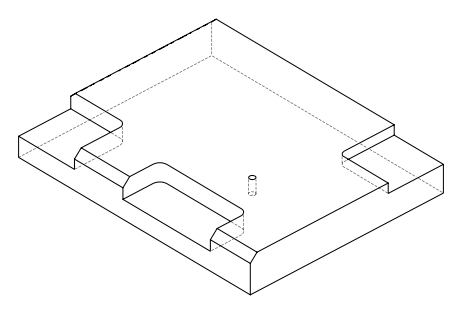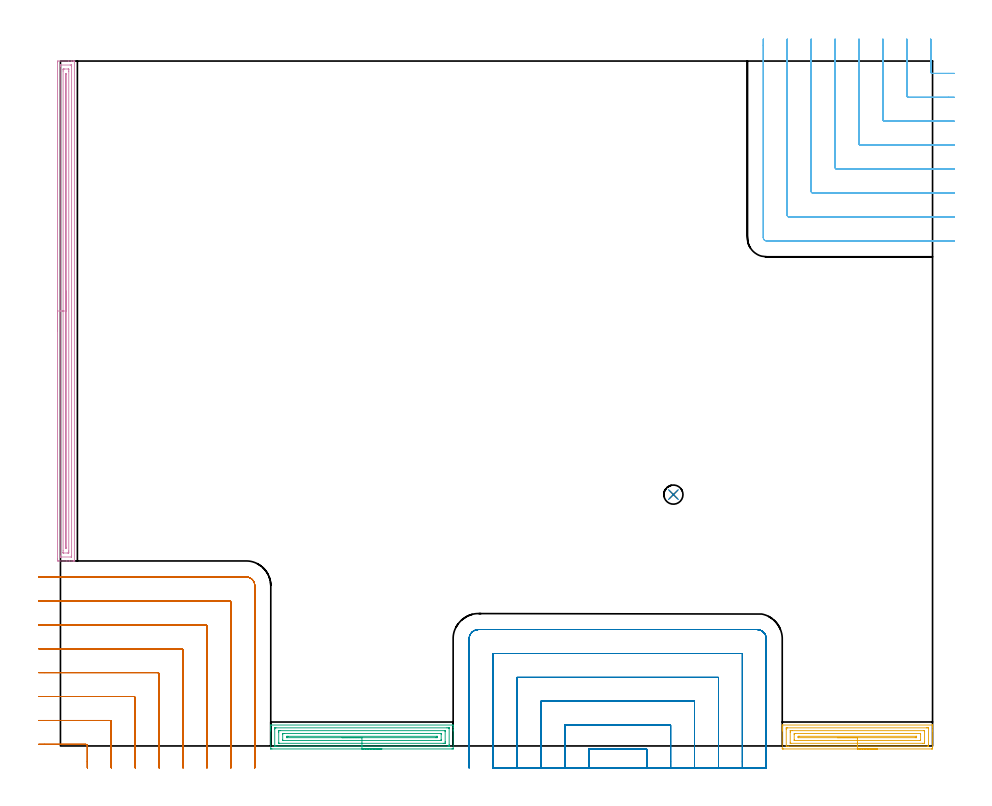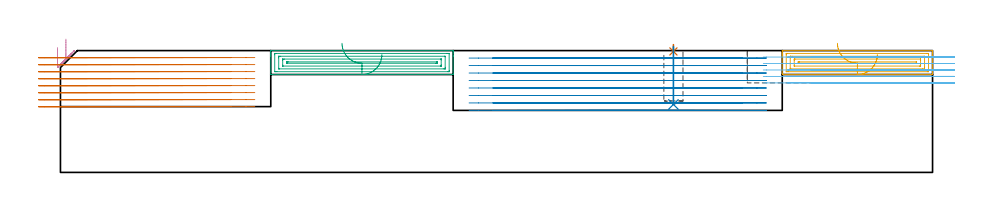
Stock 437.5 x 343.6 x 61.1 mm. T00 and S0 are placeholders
(PLAN: 8 operations, 3 tool changes, 73.3 min)
(1 SPOT_DRILL | STEP1POCKET | NXT0321_9005460120000 | 0.03 min | 1 mm3)
(2 DRILL_BLIND_HOLE_INTO_CENTER | STEP1POCKET | NXT0301_067 | 0.12 min | 1857 mm3)
(3 AREA_MILL | FG_CHAMFER_SURFACE | UGT0205_001 | 3.86 min | 7534 mm3)
(4 AREA_MILL_1 | FG_CHAMFER_SURFACE_1 | UGT0205_001 | 8.17 min | 9249 mm3)
(5 AREA_MILL_2 | FG_CHAMFER_SURFACE_2 | UGT0205_001 | 3.21 min | 5899 mm3)
(6 MILL_CORNER_NOTCH_RECTANGULAR | CORNER_NOTCH_RECTANGULAR | UGT0201_008 | Follow Part, ap 4, ae 75% | 9.98 min | 147478 mm3)
(7 MILL_CORNER_NOTCH_RECTANGULAR_1 | CORNER_NOTCH_RECTANGULAR_1 | UGT0201_008 | Follow Part, ap 4, ae 75% | 16.99 min | 273548 mm3)
(8 MILL_SLOT | SLOT_PARTIAL_RECTANGULAR | UGT0201_008 | Follow Part, ap 4, ae 75% | 30.95 min | 325880 mm3)
(TOOL NXT0321_9005460120000 | NC Spot Drill, 142deg, 12mm, Carbide, Uncoated | D12 PA142 FL30 Z2)
(TOOL NXT0301_067 | Carbide Drill 9.6mm [860.1-0960-029A1-MM 2214] | D9.6 PA140 FL47 Z2)
(TOOL UGT0205_001 | Chamfer Mill 20 x 3 x 45 deg. | D20 FL50 Z2)
(TOOL UGT0201_008 | End Mill 16 mm | D16 FL32 Z4)
(OP 1 SPOT_DRILL)
G17 G21 G94 G90
T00 M6
G54
G17 G0 G90 X307.5 Y126.1 S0 M3
G43 Z71.1 H0
G94 G81 G98 Z60.687 F250. R64.1
G80
M5
M2
(OP 2 DRILL_BLIND_HOLE_INTO_CENTER)
G17 G21 G94 G90
T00 M6
G54
G17 G0 G90 X307.5 Y126.1 S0 M3
G43 Z71.1 H1
G94 G81 G98 Z34.1 F250. R63.1
G80
M5
M2
(OP 3 AREA_MILL)
G17 G21 G94 G90
T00 M6
G54
G17 G0 G90 X161.25 Y-1.5 S1061 M3
G43 Z71.1 H0
Z59.1
G94 G1 X161.212 Z58.228 F250.
X161.098 Z57.364
X160.909 Z56.512
X160.647 Z55.68
X160.313 Z54.874
X159.91 Z54.1
X159.442 Z53.364
X158.91 Z52.672
X158.321 Z52.029
X157.678 Z51.44
X156.986 Z50.908
X156.25 Z50.44
X155.476 Z50.037
X154.67 Z49.703
X153.838 Z49.441
X152.987 Z49.252
X152.122 Z49.138
X151.25 Z49.1
X106.122
X105.558 Y-1.494 Z49.104
X105.51 Y-1.492 Z49.106
X105.5 Y-1.437 Z49.16
Y7.554 Z58.148
Y8.085 Z58.682
Y8.427 Z59.023
Y8.958 Z59.554
Y9.299 Z59.894
Y9.983 Z60.583
Y10.243 Z60.843
X105.502 Y10.373 Z60.965
X105.506 Y10.453 Z61.045
X105.51 Y10.497 Z61.088
X105.675 Y10.5 Z61.1
X196.825
X196.99 Y10.498 Z61.089
X196.997 Y10.374 Z60.966
X197. Y10.243 Z60.843
Y9.983 Z60.583
Y9.299 Z59.894
Y8.085 Z58.682
Y7.554 Z58.148
Y-1.172 Z49.425
X196.996 Y-1.441 Z49.156
X196.99 Y-1.492 Z49.105
X196.937 Y-1.499 Z49.099
X196.378 Y-1.5 Z49.1
X151.25
Y-0.086 Z50.514
X108.584
X107.909 Y-0.085 Z50.515
X107.688 Y-0.083 Z50.517
X107.557 Y-0.079 Z50.521
X107.509 Y-0.069 Z50.531
X107.507 Y-0.043 Z50.557
X107.501 Y0.099 Z50.699
X107.5 Y8.427 Z59.027
X107.501 Y8.826 Z59.426
X107.504 Y8.959 Z59.559
X107.51 Y9.065 Z59.665
X107.516 Y9.08 Z59.68
X107.531 Y9.082 Z59.682
X107.572 Y9.084 Z59.684
X107.909 Y9.086 Z59.686
X108.128
X193.916
X194.591 Y9.085 Z59.685
X194.813 Y9.083 Z59.683
X194.943 Y9.079 Z59.679
X194.991 Y9.069 Z59.669
X194.993 Y9.043 Z59.643
X194.999 Y8.901 Z59.501
X195. Y0.573 Z51.173
Y0.174 Z50.774
X194.996 Y0.041 Z50.641
X194.99 Y-0.065 Z50.535
X194.984 Y-0.08 Z50.52
X194.969 Y-0.082 Z50.518
X194.928 Y-0.084 Z50.516
X194.591 Y-0.086 Z50.514
X194.372
X151.25
Y1.328 Z51.928
X109.816 Y1.329 Z51.929
X109.696 Y1.331 Z51.931
X109.577 Y1.334 Z51.934
X109.51 Y1.338 Z51.938
X109.506 Y1.382 Z51.982
X109.503 Y1.446 Z52.046
X109.5 Y1.637 Z52.237
Y6.873 Z57.473
X109.507 Y7.554 Z58.154
X109.51 Y7.649 Z58.249
X109.513 Y7.665 Z58.265
X109.537 Y7.668 Z58.268
X109.578 Y7.67 Z58.27
X109.696 Y7.671 Z58.271
X110.47 Y7.672 Z58.272
X192.684 Y7.671 Z58.271
X192.804 Y7.669 Z58.269
X192.923 Y7.666 Z58.266
X192.99 Y7.662 Z58.262
X192.994 Y7.618 Z58.218
X192.997 Y7.554 Z58.154
X192.999 Y7.363 Z57.963
X193. Y2.127 Z52.727
X192.994 Y1.446 Z52.046
X192.99 Y1.351 Z51.951
X192.987 Y1.335 Z51.935
X192.963 Y1.332 Z51.932
X192.922 Y1.33 Z51.93
X192.804 Y1.329 Z51.929
X192.03 Y1.328 Z51.928
X151.25
Y2.743 Z53.343
X111.6
X111.557 Y2.744 Z53.344
X111.524 Y2.747 Z53.347
X111.51 Y2.749 Z53.349
X111.508 Y2.769 Z53.369
X111.5 Y3.175 Z53.775
Y5.793 Z56.393
Y5.809 Z56.409
X111.51 Y6.236 Z56.836
X111.52 Y6.251 Z56.851
X111.561 Y6.254 Z56.854
X111.643 Y6.256 Z56.856
X112.377 Y6.257 Z56.857
X190.9
X190.943 Y6.256 Z56.856
X190.976 Y6.253 Z56.853
X190.99 Y6.251 Z56.851
X190.992 Y6.231 Z56.831
X191. Y5.825 Z56.425
Y3.207 Z53.807
Y3.191 Z53.791
X190.99 Y2.764 Z53.364
X190.98 Y2.749 Z53.349
X190.939 Y2.747 Z53.347
X190.857 Y2.744 Z53.344
X190.735 Y2.743 Z53.343
X190.582
X151.25
Y4.157 Z54.757
X113.735
X113.567 Y4.159 Z54.759
X113.527 Y4.161 Z54.761
X113.513 Y4.163 Z54.763
X113.51 Y4.173 Z54.773
X113.506 Y4.229 Z54.829
X113.503 Y4.71 Z55.31
X113.508 Y4.789 Z55.389
X113.512 Y4.836 Z55.436
X113.549 Y4.838 Z55.438
X113.73 Y4.841 Z55.441
X114.094 Y4.843 Z55.443
X114.165
X188.766
X188.933 Y4.841 Z55.441
X188.973 Y4.839 Z55.439
X188.987 Y4.837 Z55.437
X188.99 Y4.827 Z55.427
X188.994 Y4.771 Z55.371
X188.997 Y4.291 Z54.891
X188.99 Y4.177 Z54.777
X188.986 Y4.164 Z54.764
X188.95 Y4.162 Z54.762
X188.863 Y4.159 Z54.759
X188.687 Y4.157 Z54.757
X188.336
X151.25
X150.378 Z54.795
X149.514 Z54.909
X148.662 Z55.098
X147.83 Z55.36
X147.024 Z55.694
X146.25 Z56.097
X145.514 Z56.565
X144.822 Z57.096
X144.179 Z57.686
X143.59 Z58.329
X143.059 Z59.021
X142.59 Z59.757
X142.187 Z60.531
X141.853 Z61.337
X141.591 Z62.169
X141.402 Z63.02
X141.288 Z63.885
X141.25 Z64.757
G0 Z71.1
M5
M2
(OP 4 AREA_MILL_1)
G17 G21 G94 G90
T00 M6
G54
G17 G0 G90 X-1.5 Y208.2 S1061 M3
G43 Z71.1 H0
Z62.6
G94 G1 Y208.238 Z61.728 F250.
Y208.352 Z60.864
Y208.541 Z60.012
Y208.803 Z59.18
Y209.137 Z58.374
Y209.54 Z57.6
Y210.009 Z56.864
Y210.54 Z56.172
Y211.129 Z55.529
Y211.772 Z54.94
Y212.464 Z54.408
Y213.2 Z53.94
Y213.974 Z53.537
Y214.78 Z53.203
Y215.612 Z52.941
Y216.464 Z52.752
Y217.328 Z52.638
Y218.2 Z52.6
Y342.967
X-1.498 Y343.298 Z52.601
X-1.494 Y343.59 Z52.604
X-1.176 Y343.6 Z52.922
X4.059 Z58.153
X5.442 Z59.538
X5.803 Z59.898
X6.526 Z60.626
X6.731 Z60.831
X6.867 Y343.598 Z60.959
X6.997 Y343.59 Z61.089
X7. Y343.415 Z61.1
Y92.985
X6.997 Y92.81 Z61.089
X6.867 Y92.802 Z60.959
X6.731 Y92.8 Z60.831
X6.527 Z60.626
X5.803 Z59.898
X4.569 Z58.666
X3.186 Z57.282
X-1.095 Z53.002
X-1.176 Y92.801 Z52.922
X-1.494 Y92.81 Z52.604
X-1.498 Y93.102 Z52.601
X-1.5 Y93.433 Z52.6
Y93.765
Y218.2
X-0.086 Z54.014
Y340.955
X-0.085 Y341.179 Z54.015
X-0.081 Y341.514 Z54.019
X-0.079 Y341.588 Z54.021
X0.021 Y341.594 Z54.121
X0.159 Y341.599 Z54.259
X4.931 Y341.6 Z59.031
X5.394 Y341.599 Z59.494
X5.543 Y341.593 Z59.643
X5.572 Y341.591 Z59.672
X5.579 Y341.538 Z59.679
X5.583 Y341.404 Z59.683
X5.585 Y341.179 Z59.685
X5.586 Y95.445 Z59.686
X5.585 Y95.221 Z59.685
X5.581 Y94.886 Z59.681
X5.579 Y94.812 Z59.679
X5.479 Y94.806 Z59.579
X5.341 Y94.801 Z59.441
X0.569 Y94.8 Z54.669
X0.106 Y94.801 Z54.206
X-0.043 Y94.807 Z54.057
X-0.072 Y94.809 Z54.028
X-0.079 Y94.862 Z54.021
X-0.083 Y94.996 Z54.017
X-0.085 Y95.221 Z54.015
X-0.086 Y218.2 Z54.014
X1.328 Z55.428
X1.329 Y338.611 Z55.429
X1.332 Y339.39 Z55.432
X1.335 Y339.499 Z55.435
X1.345 Y339.59 Z55.445
X1.441 Y339.592 Z55.541
X2.109 Y339.6 Z56.209
X3.855 Y339.599 Z57.955
X4.059 Y339.594 Z58.159
X4.126 Y339.59 Z58.226
X4.165 Y339.575 Z58.265
X4.168 Y339.505 Z58.268
X4.17 Y339.39 Z58.27
X4.171 Y339.274 Z58.271
X4.172 Y338.495 Z58.272
X4.171 Y97.789 Z58.271
X4.168 Y97.01 Z58.268
X4.165 Y96.901 Z58.265
X4.155 Y96.81 Z58.255
X4.059 Y96.808 Z58.159
X3.391 Y96.801 Z57.491
X1.646 Z55.746
X1.441 Y96.806 Z55.541
X1.374 Y96.81 Z55.474
X1.335 Y96.825 Z55.435
X1.332 Y96.895 Z55.432
X1.33 Y97.01 Z55.43
X1.329 Y97.126 Z55.429
X1.328 Y97.905 Z55.428
Y218.2
X2.743 Z56.843
Y337.146
X2.744 Y337.16 Z56.844
X2.75 Y337.182 Z56.85
X2.756 Y337.161 Z56.856
X2.757 Y337.147 Z56.857
Y99.678
X2.752 Y99.244 Z56.852
X2.749 Y99.147 Z56.849
X2.744 Y99.239 Z56.844
X2.743 Y99.253 Z56.843
Y218.2
Y219.072 Z56.881
Y219.937 Z56.995
Y220.788 Z57.183
Y221.62 Z57.446
Y222.426 Z57.78
Y223.2 Z58.182
Y223.936 Z58.651
Y224.628 Z59.182
Y225.271 Z59.772
Y225.86 Z60.415
Y226.392 Z61.107
Y226.86 Z61.843
Y227.263 Z62.616
Y227.597 Z63.422
Y227.859 Z64.254
Y228.048 Z65.106
Y228.162 Z65.971
Y228.2 Z66.843
G0 Z71.1
M5
M2
(OP 5 AREA_MILL_2)
G17 G21 G94 G90
T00 M6
G54
G17 G0 G90 X409.8 Y-1.5 S1061 M3
G43 Z71.1 H0
Z59.1
G94 G1 X409.762 Z58.228 F250.
X409.648 Z57.363
X409.459 Z56.512
X409.197 Z55.68
X408.863 Z54.874
X408.46 Z54.1
X407.991 Z53.364
X407.46 Z52.672
X406.871 Z52.029
X406.228 Z51.44
X405.536 Z50.908
X404.8 Z50.44
X404.026 Z50.037
X403.22 Z49.703
X402.388 Z49.441
X401.536 Z49.252
X400.672 Z49.138
X399.8 Z49.1
X362.72
X362.386 Y-1.498 Z49.101
X362.11 Y-1.493 Z49.104
X362.1 Y-1.172 Z49.425
Y7.554 Z58.148
Y8.088 Z58.685
Y8.427 Z59.023
Y8.961 Z59.557
Y9.299 Z59.894
Y9.976 Z60.576
Y10.246 Z60.845
X362.102 Y10.374 Z60.966
X362.11 Y10.497 Z61.088
X362.273 Y10.5 Z61.1
X437.327
X437.49 Y10.497 Z61.088
X437.496 Y10.453 Z61.044
X437.499 Y10.373 Z60.965
X437.5 Y10.246 Z60.845
Y9.976 Z60.576
Y9.299 Z59.894
Y8.088 Z58.685
Y7.554 Z58.148
Y-0.905 Z49.692
X437.497 Y-1.172 Z49.425
X437.49 Y-1.494 Z49.104
X437.214 Y-1.498 Z49.101
X436.88 Y-1.5 Z49.1
X399.8
Y-0.086 Z50.514
X365.182
X364.507 Y-0.085 Z50.515
X364.285 Y-0.083 Z50.517
X364.156 Y-0.079 Z50.521
X364.109 Y-0.069 Z50.531
X364.107 Y-0.043 Z50.557
X364.101 Y0.097 Z50.697
X364.1 Y8.427 Z59.027
Y8.824 Z59.424
X364.104 Y8.957 Z59.557
X364.11 Y9.062 Z59.662
X364.115 Y9.08 Z59.68
X364.129 Y9.082 Z59.682
X364.17 Y9.084 Z59.684
X364.507 Y9.086 Z59.686
X364.726
X434.418
X435.093 Y9.085 Z59.685
X435.315 Y9.083 Z59.683
X435.444 Y9.079 Z59.679
X435.491 Y9.069 Z59.669
X435.493 Y9.043 Z59.643
X435.499 Y8.903 Z59.503
X435.5 Y0.573 Z51.173
Y0.176 Z50.776
X435.496 Y0.043 Z50.643
X435.49 Y-0.062 Z50.538
X435.485 Y-0.08 Z50.52
X435.471 Y-0.082 Z50.518
X435.43 Y-0.084 Z50.516
X435.093 Y-0.086 Z50.514
X434.874
X399.8
Y1.328 Z51.928
X366.413 Y1.329 Z51.929
X366.294 Y1.331 Z51.931
X366.175 Y1.335 Z51.935
X366.11 Y1.339 Z51.939
X366.106 Y1.383 Z51.983
X366.103 Y1.446 Z52.046
X366.1 Y1.635 Z52.235
Y6.871 Z57.471
X366.105 Y7.554 Z58.154
X366.109 Y7.648 Z58.248
X366.111 Y7.665 Z58.265
X366.135 Y7.667 Z58.267
X366.175 Y7.67 Z58.27
X366.294 Y7.671 Z58.271
X367.067 Y7.672 Z58.272
X433.187 Y7.671 Z58.271
X433.306 Y7.669 Z58.269
X433.425 Y7.665 Z58.265
X433.49 Y7.661 Z58.261
X433.494 Y7.617 Z58.217
X433.497 Y7.554 Z58.154
X433.499 Y7.365 Z57.965
X433.5 Y2.129 Z52.729
X433.495 Y1.446 Z52.046
X433.491 Y1.352 Z51.952
X433.489 Y1.335 Z51.935
X433.465 Y1.332 Z51.932
X433.425 Y1.33 Z51.93
X433.306 Y1.329 Z51.929
X432.533 Y1.328 Z51.928
X399.8
Y2.743 Z53.343
X368.198
X368.155 Y2.744 Z53.344
X368.122 Y2.748 Z53.348
X368.11 Y2.751 Z53.351
X368.108 Y2.771 Z53.371
X368.1 Y3.172 Z53.772
Y5.79 Z56.39
Y5.809 Z56.409
X368.11 Y6.235 Z56.835
X368.118 Y6.251 Z56.851
X368.159 Y6.253 Z56.853
X368.24 Y6.256 Z56.856
X368.362 Y6.257 Z56.857
X368.515
X431.402
X431.444 Y6.256 Z56.856
X431.477 Y6.252 Z56.852
X431.49 Y6.249 Z56.849
X431.492 Y6.229 Z56.829
X431.5 Y5.828 Z56.428
Y3.21 Z53.81
Y3.191 Z53.791
X431.49 Y2.765 Z53.365
X431.482 Y2.749 Z53.349
X431.441 Y2.747 Z53.347
X431.36 Y2.744 Z53.344
X431.238 Y2.743 Z53.343
X431.085
X399.8
Y4.157 Z54.757
X370.332
X370.165 Y4.159 Z54.759
X370.124 Y4.161 Z54.761
X370.111 Y4.163 Z54.763
X370.109 Y4.175 Z54.775
X370.105 Y4.23 Z54.83
X370.102 Y4.708 Z55.308
X370.106 Y4.786 Z55.386
X370.11 Y4.836 Z55.436
X370.146 Y4.838 Z55.438
X370.327 Y4.841 Z55.441
X370.691 Y4.843 Z55.443
X370.761
X429.268
X429.435 Y4.841 Z55.441
X429.475 Y4.839 Z55.439
X429.488 Y4.837 Z55.437
X429.491 Y4.825 Z55.425
X429.495 Y4.77 Z55.37
X429.497 Y4.293 Z54.893
X429.49 Y4.178 Z54.778
X429.488 Y4.164 Z54.764
X429.453 Y4.162 Z54.762
X429.366 Y4.159 Z54.759
X429.19 Y4.157 Z54.757
X428.838
X399.8
X398.928 Z54.795
X398.063 Z54.909
X397.212 Z55.098
X396.38 Z55.36
X395.574 Z55.694
X394.8 Z56.097
X394.064 Z56.565
X393.372 Z57.096
X392.729 Z57.686
X392.14 Z58.329
X391.608 Z59.021
X391.14 Z59.757
X390.737 Z60.531
X390.403 Z61.337
X390.141 Z62.169
X389.952 Z63.02
X389.838 Z63.885
X389.8 Z64.757
G0 Z71.1
M5
M2
(OP 6 MILL_CORNER_NOTCH_RECTANGULAR)
G17 G21 G94 G90
T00 M6
G54
G17 G0 G90 X436.6 Y354.6 S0 M3
G43 Z71.1 H0
Z57.86
G94 G1 Y351.6 F250.
Y338.194 F500.
G3 X437.394 Y337.4 R0.8
G1 X445.5
X448.5 F250.
G0 Z71.1
X424.6 Y354.6
Z57.86
G1 Y351.6
Y326.194 F500.
G3 X425.394 Y325.4 R0.8
G1 X445.5
X448.5 F250.
G0 Z71.1
X412.6 Y354.6
Z57.86
G1 Y351.6
Y314.195 F500.
G3 X413.395 Y313.4 R0.8
G1 X445.5
X448.5 F250.
G0 Z71.1
X400.6 Y354.6
Z57.86
G1 Y351.6
Y302.195 F500.
G3 X401.395 Y301.4 R0.8
G1 X445.5
X448.5 F250.
G0 Z71.1
X388.6 Y354.6
Z57.86
G1 Y351.6
Y290.195 F500.
G3 X389.395 Y289.4 R0.8
G1 X445.5
X448.5 F250.
G0 Z71.1
X376.6 Y354.6
Z57.86
G1 Y351.6
Y278.195 F500.
G3 X377.395 Y277.4 R0.8
G1 X445.5
X448.5 F250.
G0 Z71.1
X364.6 Y354.6
Z57.86
G1 Y351.6
Y266.196 F500.
G3 X365.396 Y265.4 R0.8
G1 X445.5
X448.5 F250.
G0 Z71.1
X352.6 Y354.6
Z57.86
G1 Y351.6
Y255. F500.
G3 X354.2 Y253.4 R1.6
G1 X445.5
X448.5 F250.
G0 Z71.1
X436.6 Y354.6
Z54.62
G1 Y351.6
Y338.194 F500.
G3 X437.394 Y337.4 R0.8
G1 X445.5
X448.5 F250.
G0 Z71.1
X424.6 Y354.6
Z54.62
G1 Y351.6
Y326.194 F500.
G3 X425.394 Y325.4 R0.8
G1 X445.5
X448.5 F250.
G0 Z71.1
X412.6 Y354.6
Z54.62
G1 Y351.6
Y314.194 F500.
G3 X413.394 Y313.4 R0.8
G1 X445.5
X448.5 F250.
G0 Z71.1
X400.6 Y354.6
Z54.62
G1 Y351.6
Y302.195 F500.
G3 X401.395 Y301.4 R0.8
G1 X445.5
X448.5 F250.
G0 Z71.1
X388.6 Y354.6
Z54.62
G1 Y351.6
Y290.195 F500.
G3 X389.395 Y289.4 R0.8
G1 X445.5
X448.5 F250.
G0 Z71.1
X376.6 Y354.6
Z54.62
G1 Y351.6
Y278.195 F500.
G3 X377.395 Y277.4 R0.8
G1 X445.5
X448.5 F250.
G0 Z71.1
X364.6 Y354.6
Z54.62
G1 Y351.6
Y266.196 F500.
G3 X365.396 Y265.4 R0.8
G1 X445.5
X448.5 F250.
G0 Z71.1
X352.6 Y354.6
Z54.62
G1 Y351.6
Y255. F500.
G3 X354.2 Y253.4 R1.6
G1 X445.5
X448.5 F250.
G0 Z71.1
X436.6 Y354.6
Z51.38
G1 Y351.6
Y338.194 F500.
G3 X437.394 Y337.4 R0.8
G1 X445.5
X448.5 F250.
G0 Z71.1
X424.6 Y354.6
Z51.38
G1 Y351.6
Y326.194 F500.
G3 X425.394 Y325.4 R0.8
G1 X445.5
X448.5 F250.
G0 Z71.1
X412.6 Y354.6
Z51.38
G1 Y351.6
Y314.194 F500.
G3 X413.394 Y313.4 R0.8
G1 X445.5
X448.5 F250.
G0 Z71.1
X400.6 Y354.6
Z51.38
G1 Y351.6
Y302.195 F500.
G3 X401.395 Y301.4 R0.8
G1 X445.5
X448.5 F250.
G0 Z71.1
X388.6 Y354.6
Z51.38
G1 Y351.6
Y290.195 F500.
G3 X389.395 Y289.4 R0.8
G1 X445.5
X448.5 F250.
G0 Z71.1
X376.6 Y354.6
Z51.38
G1 Y351.6
Y278.195 F500.
G3 X377.395 Y277.4 R0.8
G1 X445.5
X448.5 F250.
G0 Z71.1
X364.6 Y354.6
Z51.38
G1 Y351.6
Y266.196 F500.
G3 X365.396 Y265.4 R0.8
G1 X445.5
X448.5 F250.
G0 Z71.1
X352.6 Y354.6
Z51.38
G1 Y351.6
Y255. F500.
G3 X354.2 Y253.4 R1.6
G1 X445.5
X448.5 F250.
G0 Z71.1
X436.6 Y354.6
Z48.14
G1 Y351.6
Y338.194 F500.
G3 X437.394 Y337.4 R0.8
G1 X445.5
X448.5 F250.
G0 Z71.1
X424.6 Y354.6
Z48.14
G1 Y351.6
Y326.194 F500.
G3 X425.394 Y325.4 R0.8
G1 X445.5
X448.5 F250.
G0 Z71.1
X412.6 Y354.6
Z48.14
G1 Y351.6
Y314.194 F500.
G3 X413.394 Y313.4 R0.8
G1 X445.5
X448.5 F250.
G0 Z71.1
X400.6 Y354.6
Z48.14
G1 Y351.6
Y302.195 F500.
G3 X401.395 Y301.4 R0.8
G1 X445.5
X448.5 F250.
G0 Z71.1
X388.6 Y354.6
Z48.14
G1 Y351.6
Y290.195 F500.
G3 X389.395 Y289.4 R0.8
G1 X445.5
X448.5 F250.
G0 Z71.1
X376.6 Y354.6
Z48.14
G1 Y351.6
Y278.195 F500.
G3 X377.395 Y277.4 R0.8
G1 X445.5
X448.5 F250.
G0 Z71.1
X364.6 Y354.6
Z48.14
G1 Y351.6
Y266.196 F500.
G3 X365.396 Y265.4 R0.8
G1 X445.5
X448.5 F250.
G0 Z71.1
X352.6 Y354.6
Z48.14
G1 Y351.6
Y255. F500.
G3 X354.2 Y253.4 R1.6
G1 X445.5
X448.5 F250.
G0 Z71.1
X436.6 Y354.6
Z44.9
G1 Y351.6
Y338.194 F500.
G3 X437.394 Y337.4 R0.8
G1 X445.5
X448.5 F250.
G0 Z71.1
X424.6 Y354.6
Z44.9
G1 Y351.6
Y326.194 F500.
G3 X425.394 Y325.4 R0.8
G1 X445.5
X448.5 F250.
G0 Z71.1
X412.6 Y354.6
Z44.9
G1 Y351.6
Y314.194 F500.
G3 X413.394 Y313.4 R0.8
G1 X445.5
X448.5 F250.
G0 Z71.1
X400.6 Y354.6
Z44.9
G1 Y351.6
Y302.195 F500.
G3 X401.395 Y301.4 R0.8
G1 X445.5
X448.5 F250.
G0 Z71.1
X388.6 Y354.6
Z44.9
G1 Y351.6
Y290.195 F500.
G3 X389.395 Y289.4 R0.8
G1 X445.5
X448.5 F250.
G0 Z71.1
X376.6 Y354.6
Z44.9
G1 Y351.6
Y278.195 F500.
G3 X377.395 Y277.4 R0.8
G1 X445.5
X448.5 F250.
G0 Z71.1
X364.6 Y354.6
Z44.9
G1 Y351.6
Y266.196 F500.
G3 X365.396 Y265.4 R0.8
G1 X445.5
X448.5 F250.
G0 Z71.1
X352.6 Y354.6
Z44.9
G1 Y351.6
Y255. F500.
G3 X354.2 Y253.4 R1.6
G1 X445.5
X448.5 F250.
G0 Z71.1
M5
M2
(OP 7 MILL_CORNER_NOTCH_RECTANGULAR_1)
G17 G21 G94 G90
T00 M6
G54
G17 G0 G90 X13.508 Y-11. S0 M3
G43 Z71.1 H0
Z57.587
G94 G1 X13.5 Y-8. F250.
Y-7.772 F500.
Y0.006
G3 X12.706 Y0.8 R0.8
G1 X-8.
X-11. F250.
G0 Z71.1
X25.51 Y-11.
Z57.587
G1 X25.5 Y-8.
Y-7.772 F500.
Y12.006
G3 X24.706 Y12.8 R0.8
G1 X-8.
X-11. F250.
G0 Z71.1
X37.512 Y-11.
Z57.587
G1 X37.5 Y-8.
Y-7.772 F500.
Y24.006
G3 X36.706 Y24.8 R0.8
G1 X-8.
X-11. F250.
G0 Z71.1
X49.515 Y-11.
Z57.587
G1 X49.501 Y-8.
X49.5 Y-7.772 F500.
Y36.005
G3 X48.705 Y36.8 R0.8
G1 X-8.
X-11. F250.
G0 Z71.1
X61.52 Y-11.
Z57.587
G1 X61.501 Y-8.
X61.5 Y-7.772 F500.
Y48.005
G3 X60.705 Y48.8 R0.8
G1 X-8.
X-11. F250.
G0 Z71.1
X73.53 Y-11.
Z57.587
G1 X73.501 Y-8.
G2 X73.5 Y-7.772 R24. F500.
G1 Y60.005
G3 X72.705 Y60.8 R0.8
G1 X-8.
X-11. F250.
G0 Z71.1
X85.559 Y-10.999
Z57.587
G1 X85.502 Y-8.
G2 X85.5 Y-7.772 R12. F500.
G1 Y72.004
G3 X84.704 Y72.8 R0.8
G1 X-8.
X-11. F250.
G0 Z71.1
X97.5 Y-10.772
Z57.587
G1 Y-7.772
Y80.4 F500.
G3 X93.1 Y84.8 R4.4
G1 X-8.
X-11. F250.
G0 Z71.1
X13.5 Y-11.
Z54.075
G1 Y-8.
Y0.006 F500.
G3 X12.706 Y0.8 R0.8
G1 X-8.
X-11. F250.
G0 Z71.1
X25.5 Y-11.
Z54.075
G1 Y-8.
Y12.006 F500.
G3 X24.706 Y12.8 R0.8
G1 X-8.
X-11. F250.
G0 Z71.1
X37.5 Y-11.
Z54.075
G1 Y-8.
Y24.006 F500.
G3 X36.706 Y24.8 R0.8
G1 X-8.
X-11. F250.
G0 Z71.1
X49.5 Y-11.
Z54.075
G1 Y-8.
Y36.005 F500.
G3 X48.705 Y36.8 R0.8
G1 X-8.
X-11. F250.
G0 Z71.1
X61.5 Y-11.
Z54.075
G1 Y-8.
Y48.005 F500.
G3 X60.705 Y48.8 R0.8
G1 X-8.
X-11. F250.
G0 Z71.1
X73.5 Y-11.
Z54.075
G1 Y-8.
Y60.005 F500.
G3 X72.705 Y60.8 R0.8
G1 X-8.
X-11. F250.
G0 Z71.1
X85.5 Y-11.
Z54.075
G1 Y-8.
Y72.004 F500.
G3 X84.704 Y72.8 R0.8
G1 X-8.
X-11. F250.
G0 Z71.1
X97.5 Y-11.
Z54.075
G1 Y-8.
Y80.4 F500.
G3 X93.1 Y84.8 R4.4
G1 X-8.
X-11. F250.
G0 Z71.1
X13.5 Y-11.
Z50.562
G1 Y-8.
Y0.006 F500.
G3 X12.706 Y0.8 R0.8
G1 X-8.
X-11. F250.
G0 Z71.1
X25.5 Y-11.
Z50.562
G1 Y-8.
Y12.006 F500.
G3 X24.706 Y12.8 R0.8
G1 X-8.
X-11. F250.
G0 Z71.1
X37.5 Y-11.
Z50.562
G1 Y-8.
Y24.006 F500.
G3 X36.706 Y24.8 R0.8
G1 X-8.
X-11. F250.
G0 Z71.1
X49.5 Y-11.
Z50.562
G1 Y-8.
Y36.005 F500.
G3 X48.705 Y36.8 R0.8
G1 X-8.
X-11. F250.
G0 Z71.1
X61.5 Y-11.
Z50.562
G1 Y-8.
Y48.005 F500.
G3 X60.705 Y48.8 R0.8
G1 X-8.
X-11. F250.
G0 Z71.1
X73.5 Y-11.
Z50.562
G1 Y-8.
Y60.005 F500.
G3 X72.705 Y60.8 R0.8
G1 X-8.
X-11. F250.
G0 Z71.1
X85.5 Y-11.
Z50.562
G1 Y-8.
Y72.004 F500.
G3 X84.704 Y72.8 R0.8
G1 X-8.
X-11. F250.
G0 Z71.1
X97.5 Y-11.
Z50.562
G1 Y-8.
Y80.4 F500.
G3 X93.1 Y84.8 R4.4
G1 X-8.
X-11. F250.
G0 Z71.1
X13.5 Y-11.
Z47.05
G1 Y-8.
Y0.006 F500.
G3 X12.706 Y0.8 R0.8
G1 X-8.
X-11. F250.
G0 Z71.1
X25.5 Y-11.
Z47.05
G1 Y-8.
Y12.006 F500.
G3 X24.706 Y12.8 R0.8
G1 X-8.
X-11. F250.
G0 Z71.1
X37.5 Y-11.
Z47.05
G1 Y-8.
Y24.006 F500.
G3 X36.706 Y24.8 R0.8
G1 X-8.
X-11. F250.
G0 Z71.1
X49.5 Y-11.
Z47.05
G1 Y-8.
Y36.005 F500.
G3 X48.705 Y36.8 R0.8
G1 X-8.
X-11. F250.
G0 Z71.1
X61.5 Y-11.
Z47.05
G1 Y-8.
Y48.005 F500.
G3 X60.705 Y48.8 R0.8
G1 X-8.
X-11. F250.
G0 Z71.1
X73.5 Y-11.
Z47.05
G1 Y-8.
Y60.005 F500.
G3 X72.705 Y60.8 R0.8
G1 X-8.
X-11. F250.
G0 Z71.1
X85.5 Y-11.
Z47.05
G1 Y-8.
Y72.004 F500.
G3 X84.704 Y72.8 R0.8
G1 X-8.
X-11. F250.
G0 Z71.1
X97.5 Y-11.
Z47.05
G1 Y-8.
Y80.4 F500.
G3 X93.1 Y84.8 R4.4
G1 X-8.
X-11. F250.
G0 Z71.1
X13.5 Y-11.
Z43.537
G1 Y-8.
Y0.006 F500.
G3 X12.706 Y0.8 R0.8
G1 X-8.
X-11. F250.
G0 Z71.1
X25.5 Y-11.
Z43.537
G1 Y-8.
Y12.006 F500.
G3 X24.706 Y12.8 R0.8
G1 X-8.
X-11. F250.
G0 Z71.1
X37.5 Y-11.
Z43.537
G1 Y-8.
Y24.006 F500.
G3 X36.706 Y24.8 R0.8
G1 X-8.
X-11. F250.
G0 Z71.1
X49.5 Y-11.
Z43.537
G1 Y-8.
Y36.005 F500.
G3 X48.705 Y36.8 R0.8
G1 X-8.
X-11. F250.
G0 Z71.1
X61.5 Y-11.
Z43.537
G1 Y-8.
Y48.005 F500.
G3 X60.705 Y48.8 R0.8
G1 X-8.
X-11. F250.
G0 Z71.1
X73.5 Y-11.
Z43.537
G1 Y-8.
Y60.005 F500.
G3 X72.705 Y60.8 R0.8
G1 X-8.
X-11. F250.
G0 Z71.1
X85.5 Y-11.
Z43.537
G1 Y-8.
Y72.004 F500.
G3 X84.704 Y72.8 R0.8
G1 X-8.
X-11. F250.
G0 Z71.1
X97.5 Y-11.
Z43.537
G1 Y-8.
Y80.4 F500.
G3 X93.1 Y84.8 R4.4
G1 X-8.
X-11. F250.
G0 Z71.1
X13.5 Y-11.
Z40.025
G1 Y-8.
Y0.006 F500.
G3 X12.706 Y0.8 R0.8
G1 X-8.
X-11. F250.
G0 Z71.1
X25.5 Y-11.
Z40.025
G1 Y-8.
Y12.006 F500.
G3 X24.706 Y12.8 R0.8
G1 X-8.
X-11. F250.
G0 Z71.1
X37.5 Y-11.
Z40.025
G1 Y-8.
Y24.006 F500.
G3 X36.706 Y24.8 R0.8
G1 X-8.
X-11. F250.
G0 Z71.1
X49.5 Y-11.
Z40.025
G1 Y-8.
Y36.005 F500.
G3 X48.705 Y36.8 R0.8
G1 X-8.
X-11. F250.
G0 Z71.1
X61.5 Y-11.
Z40.025
G1 Y-8.
Y48.005 F500.
G3 X60.705 Y48.8 R0.8
G1 X-8.
X-11. F250.
G0 Z71.1
X73.5 Y-11.
Z40.025
G1 Y-8.
Y60.005 F500.
G3 X72.705 Y60.8 R0.8
G1 X-8.
X-11. F250.
G0 Z71.1
X85.5 Y-11.
Z40.025
G1 Y-8.
Y72.004 F500.
G3 X84.704 Y72.8 R0.8
G1 X-8.
X-11. F250.
G0 Z71.1
X97.5 Y-11.
Z40.025
G1 Y-8.
Y80.4 F500.
G3 X93.1 Y84.8 R4.4
G1 X-8.
X-11. F250.
G0 Z71.1
X13.5 Y-11.
Z36.512
G1 Y-8.
Y0.006 F500.
G3 X12.706 Y0.8 R0.8
G1 X-8.
X-11. F250.
G0 Z71.1
X25.5 Y-11.
Z36.512
G1 Y-8.
Y12.006 F500.
G3 X24.706 Y12.8 R0.8
G1 X-8.
X-11. F250.
G0 Z71.1
X37.5 Y-11.
Z36.512
G1 Y-8.
Y24.006 F500.
G3 X36.706 Y24.8 R0.8
G1 X-8.
X-11. F250.
G0 Z71.1
X49.5 Y-11.
Z36.512
G1 Y-8.
Y36.005 F500.
G3 X48.705 Y36.8 R0.8
G1 X-8.
X-11. F250.
G0 Z71.1
X61.5 Y-11.
Z36.512
G1 Y-8.
Y48.005 F500.
G3 X60.705 Y48.8 R0.8
G1 X-8.
X-11. F250.
G0 Z71.1
X73.5 Y-11.
Z36.512
G1 Y-8.
Y60.005 F500.
G3 X72.705 Y60.8 R0.8
G1 X-8.
X-11. F250.
G0 Z71.1
X85.5 Y-11.
Z36.512
G1 Y-8.
Y72.004 F500.
G3 X84.704 Y72.8 R0.8
G1 X-8.
X-11. F250.
G0 Z71.1
X97.5 Y-11.
Z36.512
G1 Y-8.
Y80.4 F500.
G3 X93.1 Y84.8 R4.4
G1 X-8.
X-11. F250.
G0 Z71.1
X13.5 Y-11.
Z33.
G1 Y-8.
Y0.006 F500.
G3 X12.706 Y0.8 R0.8
G1 X-8.
X-11. F250.
G0 Z71.1
X25.5 Y-11.
Z33.
G1 Y-8.
Y12.006 F500.
G3 X24.706 Y12.8 R0.8
G1 X-8.
X-11. F250.
G0 Z71.1
X37.5 Y-11.
Z33.
G1 Y-8.
Y24.006 F500.
G3 X36.706 Y24.8 R0.8
G1 X-8.
X-11. F250.
G0 Z71.1
X49.5 Y-11.
Z33.
G1 Y-8.
Y36.005 F500.
G3 X48.705 Y36.8 R0.8
G1 X-8.
X-11. F250.
G0 Z71.1
X61.5 Y-11.
Z33.
G1 Y-8.
Y48.005 F500.
G3 X60.705 Y48.8 R0.8
G1 X-8.
X-11. F250.
G0 Z71.1
X73.5 Y-11.
Z33.
G1 Y-8.
Y60.005 F500.
G3 X72.705 Y60.8 R0.8
G1 X-8.
X-11. F250.
G0 Z71.1
X85.5 Y-11.
Z33.
G1 Y-8.
Y72.004 F500.
G3 X84.704 Y72.8 R0.8
G1 X-8.
X-11. F250.
G0 Z71.1
X97.5 Y-11.
Z33.
G1 Y-8.
Y80.4 F500.
G3 X93.1 Y84.8 R4.4
G1 X-8.
X-11. F250.
G0 Z71.1
M5
M2
(OP 8 MILL_SLOT)
G17 G21 G94 G90
T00 M6
G54
G17 G0 G90 X294.109 Y-11. S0 M3
G43 Z71.1 H0
Z57.35
G94 G1 X294.1 Y-8. F250.
Y-7.827 F500.
Y-1.6
X265.
Y-7.828
Y-8.
X264.991 Y-11. F250.
X306.111
X306.1 Y-8.
Y-7.827 F500.
Y10.4
X253.
Y-7.828
Y-8.
X252.989 Y-11. F250.
X318.115
X318.1 Y-8.
Y-7.827 F500.
Y22.4
X241.
Y-7.828
Y-8.
X240.985 Y-11. F250.
X330.122
X330.101 Y-8.
X330.1 Y-7.827 F500.
Y34.4
X229.
Y-7.828
X228.999 Y-8.
X228.978 Y-11. F250.
X342.144
X342.101 Y-8.
X342.1 Y-7.827 F500.
Y46.4
X217.
Y-7.828
X216.999 Y-8.
X216.956 Y-11. F250.
X354.1 Y-10.827
Y-7.827
Y53.7 F500.
G3 X349.4 Y58.4 R4.7
G1 X209.7
G3 X205. Y53.7 R4.7
G1 Y-7.828
Y-10.828 F250.
G0 X294.1 Y-11. Z53.6
G1 Y-8.
Y-1.6 F500.
X265.
Y-8.
Y-11. F250.
X306.1
Y-8.
Y10.4 F500.
X253.
Y-8.
Y-11. F250.
X318.1
Y-8.
Y22.4 F500.
X241.
Y-8.
Y-11. F250.
X330.1
Y-8.
Y34.4 F500.
X229.
Y-8.
Y-11. F250.
X342.1
Y-8.
Y46.4 F500.
X217.
Y-8.
Y-11. F250.
X354.1
Y-8.
Y53.7 F500.
G3 X349.4 Y58.4 R4.7
G1 X209.7
G3 X205. Y53.7 R4.7
G1 Y-8.
Y-11. F250.
G0 X294.1 Z49.85
G1 Y-8.
Y-1.6 F500.
X265.
Y-8.
Y-11. F250.
X306.1
Y-8.
Y10.4 F500.
X253.
Y-8.
Y-11. F250.
X318.1
Y-8.
Y22.4 F500.
X241.
Y-8.
Y-11. F250.
X330.1
Y-8.
Y34.4 F500.
X229.
Y-8.
Y-11. F250.
X342.1
Y-8.
Y46.4 F500.
X217.
Y-8.
Y-11. F250.
X354.1
Y-8.
Y53.7 F500.
G3 X349.4 Y58.4 R4.7
G1 X209.7
G3 X205. Y53.7 R4.7
G1 Y-8.
Y-11. F250.
G0 X294.1 Z46.1
G1 Y-8.
Y-1.6 F500.
X265.
Y-8.
Y-11. F250.
X306.1
Y-8.
Y10.4 F500.
X253.
Y-8.
Y-11. F250.
X318.1
Y-8.
Y22.4 F500.
X241.
Y-8.
Y-11. F250.
X330.1
Y-8.
Y34.4 F500.
X229.
Y-8.
Y-11. F250.
X342.1
Y-8.
Y46.4 F500.
X217.
Y-8.
Y-11. F250.
X354.1
Y-8.
Y53.7 F500.
G3 X349.4 Y58.4 R4.7
G1 X209.7
G3 X205. Y53.7 R4.7
G1 Y-8.
Y-11. F250.
G0 X294.1 Z42.35
G1 Y-8.
Y-1.6 F500.
X265.
Y-8.
Y-11. F250.
X306.1
Y-8.
Y10.4 F500.
X253.
Y-8.
Y-11. F250.
X318.1
Y-8.
Y22.4 F500.
X241.
Y-8.
Y-11. F250.
X330.1
Y-8.
Y34.4 F500.
X229.
Y-8.
Y-11. F250.
X342.1
Y-8.
Y46.4 F500.
X217.
Y-8.
Y-11. F250.
X354.1
Y-8.
Y53.7 F500.
G3 X349.4 Y58.4 R4.7
G1 X209.7
G3 X205. Y53.7 R4.7
G1 Y-8.
Y-11. F250.
G0 X294.1 Z38.6
G1 Y-8.
Y-1.6 F500.
X265.
Y-8.
Y-11. F250.
X306.1
Y-8.
Y10.4 F500.
X253.
Y-8.
Y-11. F250.
X318.1
Y-8.
Y22.4 F500.
X241.
Y-8.
Y-11. F250.
X330.1
Y-8.
Y34.4 F500.
X229.
Y-8.
Y-11. F250.
X342.1
Y-8.
Y46.4 F500.
X217.
Y-8.
Y-11. F250.
X354.1
Y-8.
Y53.7 F500.
G3 X349.4 Y58.4 R4.7
G1 X209.7
G3 X205. Y53.7 R4.7
G1 Y-8.
Y-11. F250.
G0 X294.1 Z34.85
G1 Y-8.
Y-1.6 F500.
X265.
Y-8.
Y-11. F250.
X306.1
Y-8.
Y10.4 F500.
X253.
Y-8.
Y-11. F250.
X318.1
Y-8.
Y22.4 F500.
X241.
Y-8.
Y-11. F250.
X330.1
Y-8.
Y34.4 F500.
X229.
Y-8.
Y-11. F250.
X342.1
Y-8.
Y46.4 F500.
X217.
Y-8.
Y-11. F250.
X354.1
Y-8.
Y53.7 F500.
G3 X349.4 Y58.4 R4.7
G1 X209.7
G3 X205. Y53.7 R4.7
G1 Y-8.
Y-11. F250.
G0 X294.1 Z31.1
G1 Y-8.
Y-1.6 F500.
X265.
Y-8.
Y-11. F250.
X306.1
Y-8.
Y10.4 F500.
X253.
Y-8.
Y-11. F250.
X318.1
Y-8.
Y22.4 F500.
X241.
Y-8.
Y-11. F250.
X330.1
Y-8.
Y34.4 F500.
X229.
Y-8.
Y-11. F250.
X342.1
Y-8.
Y46.4 F500.
X217.
Y-8.
Y-11. F250.
X354.1
Y-8.
Y53.7 F500.
G3 X349.4 Y58.4 R4.7
G1 X209.7
G3 X205. Y53.7 R4.7
G1 Y-8.
Y-11. F250.
G0 Z71.1
M5
M2
